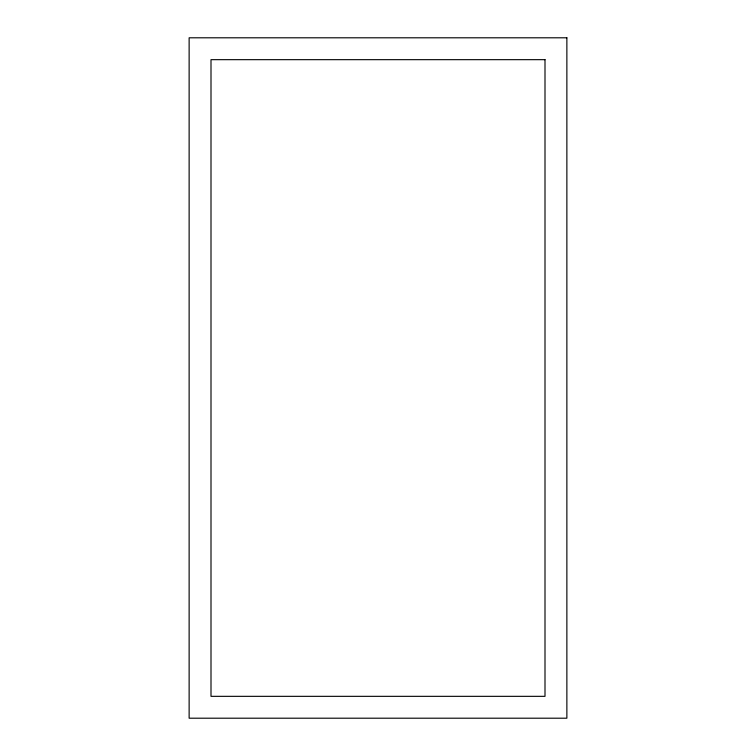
<?xml version="1.0" encoding="UTF-8"?>
<svg xmlns="http://www.w3.org/2000/svg" width="756" height="756" viewBox="0 0 756 756"><rect width="100%" height="100%" fill="white"/><g stroke="black" fill="none" stroke-linecap="round" stroke-linejoin="round"><path stroke-width="1.13" d="M566.868 37.8L189.132 37.8L189.132 718.2L566.868 718.2L566.868 37.8M545 59.667L211 59.667L211 696.333L545 696.333L545 59.667"/></g></svg>
